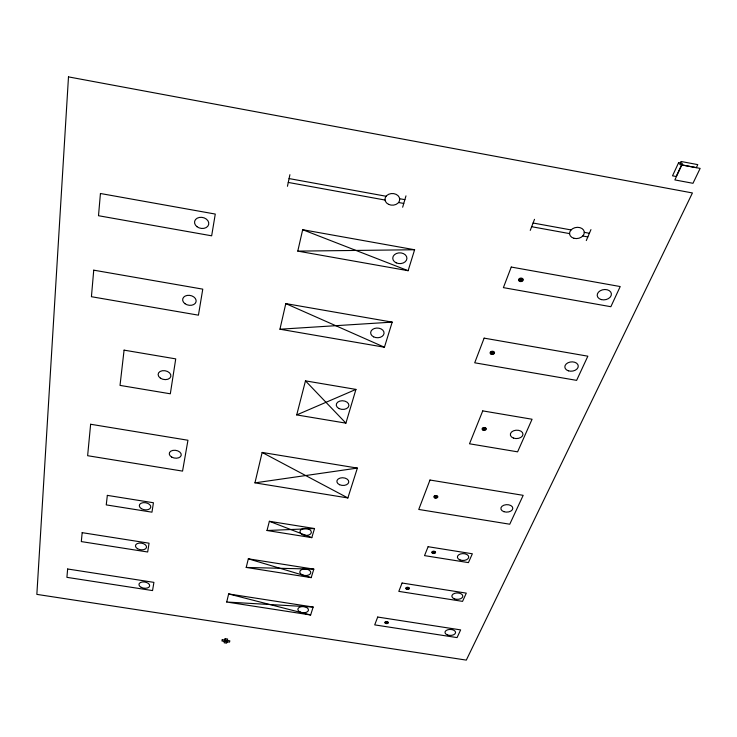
<?xml version="1.0" encoding="UTF-8"?>
<svg xmlns="http://www.w3.org/2000/svg" width="737" height="737" viewBox="0 0 737 737"><rect width="100%" height="100%" fill="white"/><g stroke="black" fill="none" stroke-linecap="round" stroke-linejoin="round"><path stroke-width="1.11" d="M287.448 186.286L289.908 174.687M279.94 329.218L285.79 303.598L392.195 322.124L384.428 347.228L279.94 329.218L392.195 322.124M297.785 251.114L302.677 229.704L414.609 249.751L408.123 270.709L297.785 251.114L414.609 249.751M226.72 602.028L228.636 593.939L313.161 607.039L310.636 614.99L226.72 602.028L313.161 607.039M254.947 482.864L262.151 452.444L357.371 468.087L347.873 497.945L254.947 482.864L357.371 468.087M224.748 640.057L224.435 641.374L226.95 641.844M227.024 641.77L227.346 640.453M246.204 567.444L248.332 558.821L313.824 569.13L311.198 577.633L246.204 567.444L313.824 569.13M267.006 530.511L269.373 521.299L314.524 528.53L311.806 537.651L267.006 530.511L314.524 528.53M296.716 414.922L305.477 380.863L355.943 389.403L345.902 423.139L296.716 414.922L355.943 389.403M402.66 207.208L405.976 195.867M386.142 622.535L387.017 622.562M386.999 622.682L386.151 622.627M530.244 230.386L534.509 219.313M586.284 240.566L590.954 229.603M289.079 178.575L386.096 196.245M399.666 198.714L404.862 199.663M533.081 223.016L571.064 229.935M584.312 232.348L589.388 233.279M288.268 182.435L385.036 200.04M398.57 202.5L403.756 203.449M531.663 226.71L569.554 233.601M582.764 236.006L587.831 236.927M228.636 593.939L310.636 614.99M248.332 558.821L311.198 577.633M269.373 521.299L311.806 537.651M302.677 229.704L408.123 270.709M285.79 303.598L384.428 347.228M262.151 452.444L347.873 497.945M305.477 380.863L345.902 423.139M483.656 428.916L484.706 428.906L483.656 428.916M491.745 352.811L492.86 352.802L491.745 352.811M520.313 279.83L521.492 279.82L520.313 279.802M68.486 76.888L36.85 594.381L466.309 660.112L692.421 192.956L68.486 76.888M385.7 622.516C387.699 624.359 387.699 620.83 385.709 622.479M406.667 588.273C408.676 590.226 408.74 586.505 406.667 588.237M407.119 588.301L408.031 588.347L407.128 588.283M67.647 568.992L66.91 577.347L152.55 590.577L153.913 582.368L67.647 568.992M93.737 270.166L91.425 296.716L198.437 315.169L202.767 289.144L93.737 270.166M100.435 193.499L98.5 215.72L211.657 235.812L215.278 214.062L100.435 193.499M90.633 424.254L87.629 455.706L182.555 471.109L187.953 440.247L90.633 424.254M82.175 532.667L81.31 541.584L147.676 551.995L149.058 543.197L82.175 532.667M435.374 496.775L436.368 496.839L435.392 496.729M433.199 552.326L434.148 552.363L433.218 552.28M107.344 495.375L106.248 504.891L151.969 512.178L153.434 502.754L107.344 495.375M124.083 350.139L120.02 385.396L170.321 393.798L175.728 358.882L124.083 350.139M222.252 639.679L221.938 640.997L229.511 642.148L229.843 640.831L222.252 639.679M225.144 638.666L224.14 642.775L226.627 643.152L227.641 639.043L225.144 638.666M377.703 617.044L374.709 624.884L457.06 637.597L460.643 629.895L377.703 617.044M429.984 480.027L418.754 509.451L509.755 524.219L523.178 495.338L429.984 480.027M484.126 338.136L474.711 362.797L576.62 380.366L587.85 356.192L484.126 338.136M511.248 267.052L503.389 287.633L610.853 306.712L620.213 286.555L511.248 267.052M402.08 583.022L398.809 591.378L462.55 601.374L466.3 593.128L402.08 583.022M428.114 546.707L424.521 555.624L468.428 562.617L472.353 553.782L428.114 546.707M482.744 410.887L469.506 443.794L517.604 451.836L532.068 419.242L482.744 410.887M678.63 162.674L672.522 175.811L676.151 176.493L682.296 163.365L678.63 162.674M681.172 161.504L679.763 164.526L696.345 167.64L697.782 164.627L681.172 161.504M681.863 164.959L674.862 179.92L692.973 183.301L700.15 168.395L681.863 164.959M171.703 457.087A6.053 3.915 9.1 0 0 181.238 455.226A6.053 3.915 9.1 0 0 172.845 450.399A6.053 3.915 9.1 0 0 171.703 457.087M137.469 548.687A5.601 3.344 9.1 0 0 146.47 547.554A5.601 3.344 9.1 0 0 139.035 543.095A5.601 3.344 9.1 0 0 137.469 548.687M141.209 587.352A5.417 3.123 8.7 0 0 149.666 585.933A5.417 3.123 8.7 0 0 142.084 582.009A5.417 3.123 8.7 0 0 141.209 587.352M141.403 508.668A5.804 3.574 9.5 0 0 150.735 507.424A5.804 3.574 9.5 0 0 143.052 502.671A5.804 3.574 9.5 0 0 141.403 508.668M160.399 378.145A6.449 4.413 10.5 0 0 170.809 376.524A6.449 4.413 10.5 0 0 162.343 370.729A6.449 4.413 10.5 0 0 160.399 378.145M184.978 303.708A6.817 4.947 10.8 0 0 196.042 301.848A6.817 4.947 10.8 0 0 187.189 295.417A6.817 4.947 10.8 0 0 184.978 303.708M196.954 226.683A7.195 5.518 11.7 0 0 208.654 224.564A7.195 5.518 11.7 0 0 199.368 217.433A7.195 5.518 11.7 0 0 196.954 226.683M300.033 611.996A5.334 3.077 4.5 0 0 308.462 610.273A5.334 3.077 4.5 0 0 301.009 606.744A5.334 3.077 4.5 0 0 300.033 611.996M302.041 574.749A5.518 3.289 4.5 0 0 310.756 572.889A5.518 3.289 4.5 0 0 303.054 569.13A5.518 3.289 4.5 0 0 302.041 574.749M302.317 534.592A5.712 3.528 4.6 0 0 311.346 532.565A5.712 3.528 4.6 0 0 303.377 528.558A5.712 3.528 4.6 0 0 302.317 534.592M339.554 484.706A5.97 3.851 3.5 0 0 348.776 482.026A5.97 3.851 3.5 0 0 340.125 478.064A5.97 3.851 3.5 0 0 339.554 484.706M339.112 408.611A6.338 4.339 3.5 0 0 348.896 405.534A6.338 4.339 3.5 0 0 339.72 401.121A6.338 4.339 3.5 0 0 339.112 408.611M373.585 336.837A6.707 4.846 2 0 0 384.051 333.354A6.707 4.846 2 0 0 374.451 328.472A6.707 4.846 2 0 0 373.585 336.837M396.211 262.851A7.084 5.389 0.5 0 0 406.925 258.337A7.084 5.389 0.5 0 0 396.386 253.51A7.084 5.389 0.5 0 0 396.211 262.851M447.442 634.935A5.306 3.003 0.8 0 0 455.586 632.595A5.306 3.003 0.8 0 0 447.81 629.748A5.306 3.003 0.8 0 0 447.442 634.935M385.829 623.189A1.327 0.755 2.4 0 0 387.902 622.673A1.327 0.755 2.4 0 0 386.004 621.881A1.327 0.755 2.4 0 0 385.829 623.189M385.58 623.391A1.769 1.013 2.4 0 0 388.344 622.71A1.769 1.013 2.4 0 0 385.82 621.65A1.769 1.013 2.4 0 0 385.58 623.391M454.388 598.831A5.491 3.206 0.4 0 0 462.827 596.316A5.491 3.206 0.4 0 0 454.803 593.285A5.491 3.206 0.4 0 0 454.388 598.831M406.787 588.983A1.373 0.811 1.7 0 0 408.943 588.43A1.373 0.811 1.7 0 0 406.999 587.592A1.373 0.811 1.7 0 0 406.787 588.983M406.529 589.195A1.833 1.078 1.7 0 0 409.404 588.467A1.833 1.078 1.7 0 0 406.806 587.343A1.833 1.078 1.7 0 0 406.529 589.195M459.989 559.927A5.684 3.436 0 0 0 468.741 557.2A5.684 3.436 0 0 0 460.45 553.984A5.684 3.436 0 0 0 459.989 559.927M433.181 552.842A0.949 0.571 0.9 0 0 434.618 552.382A0.949 0.571 0.9 0 0 433.227 551.847A0.949 0.571 0.9 0 0 433.181 552.842M432.932 553.082A1.419 0.866 0.9 0 0 435.097 552.391A1.419 0.866 0.9 0 0 432.997 551.589A1.419 0.866 0.9 0 0 432.932 553.082M432.683 553.321A1.898 1.152 0.9 0 0 435.567 552.409A1.898 1.152 0.9 0 0 432.776 551.331A1.898 1.152 0.9 0 0 432.683 553.321M503.878 511.681A5.96 3.731 -1.6 0 0 512.805 508.281A5.96 3.731 -1.6 0 0 503.85 505.204A5.96 3.731 -1.6 0 0 503.878 511.681M434.83 497.88A1.99 1.262 0.5 0 0 437.852 496.858A1.99 1.262 0.5 0 0 434.931 495.688A1.99 1.262 0.5 0 0 434.83 497.88M435.088 497.613A1.492 0.949 0.5 0 0 437.363 496.849A1.492 0.949 0.5 0 0 435.162 495.973A1.492 0.949 0.5 0 0 435.088 497.613M435.346 497.346A0.995 0.636 0.5 0 0 436.866 496.83A0.995 0.636 0.5 0 0 435.401 496.25A0.995 0.636 0.5 0 0 435.346 497.346M513.468 438.091A6.338 4.201 -2.7 0 0 522.984 434.222A6.338 4.201 -2.7 0 0 513.505 430.813A6.338 4.201 -2.7 0 0 513.468 438.091M483.665 429.551A1.059 0.709 -1.7 0 0 485.232 428.897A1.059 0.709 -1.7 0 0 483.638 428.326A1.059 0.709 -1.7 0 0 483.665 429.551M483.408 429.864A1.585 1.059 -1.7 0 0 485.757 428.879A1.585 1.059 -1.7 0 0 483.371 428.031A1.585 1.059 -1.7 0 0 483.408 429.864M483.15 430.168A2.11 1.41 -1.7 0 0 486.291 428.87A2.11 1.41 -1.7 0 0 483.094 427.727A2.11 1.41 -1.7 0 0 483.15 430.168M568.42 370.822A6.734 4.652 -5.7 0 0 578.259 365.994A6.734 4.652 -5.7 0 0 567.951 362.779A6.734 4.652 -5.7 0 0 568.42 370.822M491.754 353.52A1.115 0.792 -2.8 0 0 493.422 352.783A1.115 0.792 -2.8 0 0 491.726 352.148A1.115 0.792 -2.8 0 0 491.754 353.52M491.478 353.871A1.677 1.188 -2.8 0 0 493.974 352.765A1.677 1.188 -2.8 0 0 491.441 351.816A1.677 1.188 -2.8 0 0 491.478 353.871M491.201 354.221A2.239 1.585 -2.8 0 0 494.536 352.747A2.239 1.585 -2.8 0 0 491.164 351.485A2.239 1.585 -2.8 0 0 491.201 354.221M601.346 299.6A7.149 5.141 -8.4 0 0 611.378 293.704A7.149 5.141 -8.4 0 0 600.185 290.774A7.149 5.141 -8.4 0 0 601.346 299.6M520.304 280.622A1.188 0.875 -5.2 0 0 522.082 279.793A1.188 0.875 -5.2 0 0 520.313 279.102A1.188 0.875 -5.2 0 0 520.304 280.622M520.009 281.018A1.778 1.317 -5.2 0 0 522.671 279.765A1.778 1.317 -5.2 0 0 520.018 278.733A1.778 1.317 -5.2 0 0 520.009 281.018M519.714 281.405A2.368 1.75 -5.2 0 0 523.261 279.747A2.368 1.75 -5.2 0 0 519.723 278.365A2.368 1.75 -5.2 0 0 519.714 281.405M388.592 204.361A7.361 5.832 0.6 0 0 399.712 199.451A7.361 5.832 0.6 0 0 388.731 194.255A7.361 5.832 0.6 0 0 388.592 204.361M573.957 238.291A7.416 5.583 -8.9 0 0 584.266 231.86A7.416 5.583 -8.9 0 0 572.566 228.719A7.416 5.583 -8.9 0 0 573.957 238.291"/></g></svg>
